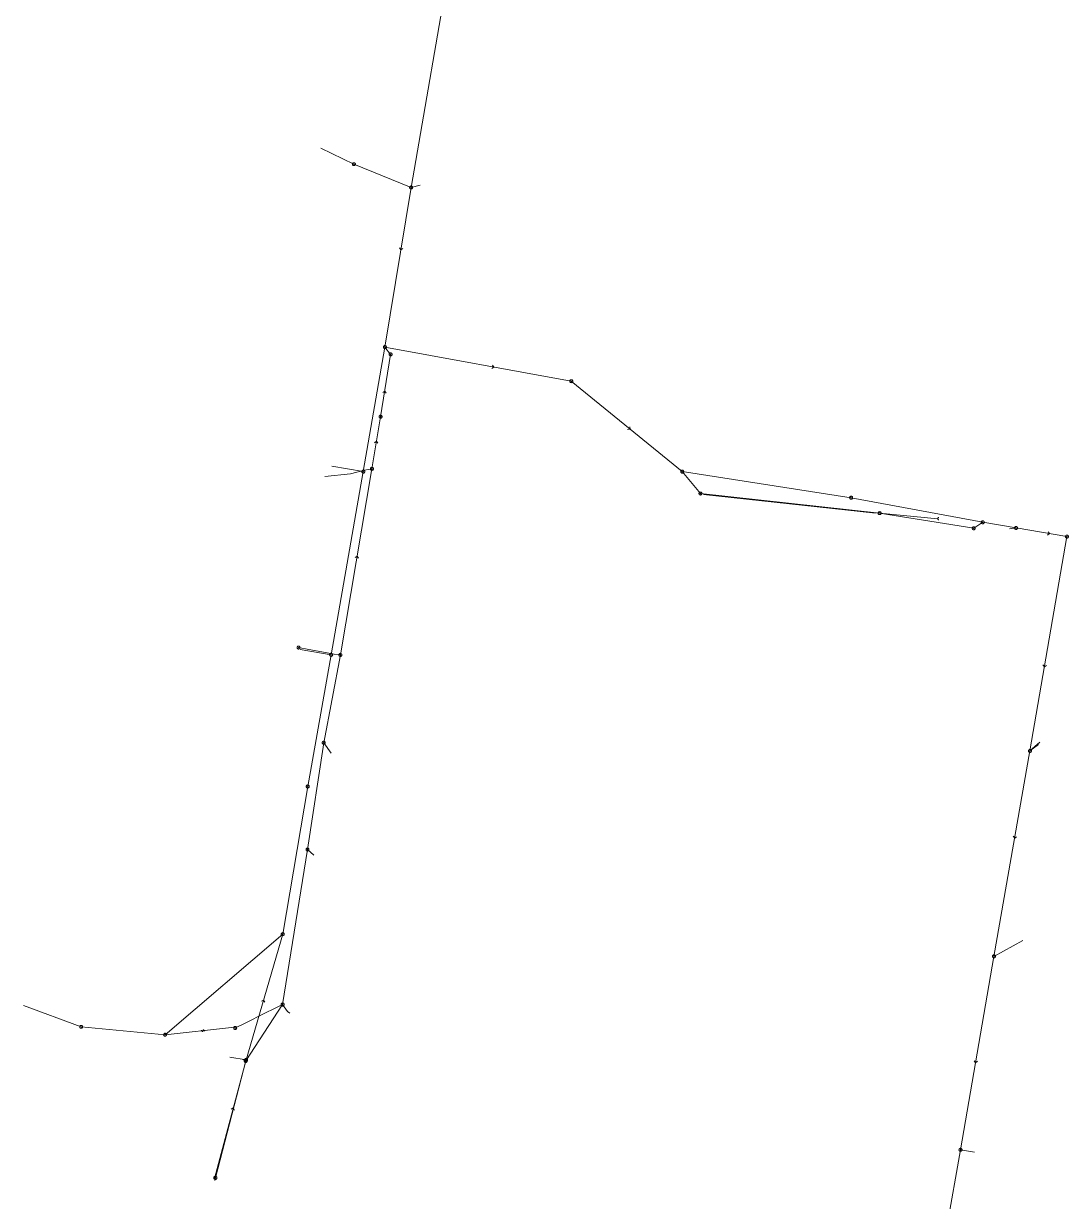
# Model space of a CAD drawing. Header units: metres. Extents: x 25504150 to 25508618, y 6694193 to 6702753.
# Drawn here: x 25505787.4 to 25506109.4, y 6699883 to 6700246 of the extents above; entities that cross this region are included whole.
import ezdxf

# ---------------------------------------------------------------- set-up
doc = ezdxf.new("R2010")
doc.units = ezdxf.units.M
for name, pattern in [('Sewer_node', [0]), ('Viemariputket', [0]), ('Viemarivarusteet', [0])]:
    doc.linetypes.add(name, pattern=pattern)
for name, color, linetype, lineweight in [('Sewer_node', 7, 'Sewer_node', 0), ('Viemariputket', 7, 'Viemariputket', 0), ('Viemarivarusteet', 7, 'Viemarivarusteet', 0)]:
    doc.layers.add(name, color=color, linetype=linetype, lineweight=lineweight)

msp = doc.modelspace()

# ---------------------------------------------------------------- linework, layer by layer
at = {"layer": 'Sewer_node', "color": 46, "linetype": 'Continuous', "true_color": 0x7f5f00, "flags": 128}
for points, elevation in [([(25505889.66, 6700202.65), (25505889.65, 6700202.72), (25505889.64, 6700202.79), (25505889.61, 6700202.86), (25505889.57, 6700202.92), (25505889.53, 6700202.98), (25505889.47, 6700203.02), (25505889.41, 6700203.06), (25505889.34, 6700203.09), (25505889.27, 6700203.1), (25505889.2, 6700203.11), (25505889.13, 6700203.1), (25505889.06, 6700203.09), (25505888.99, 6700203.06), (25505888.93, 6700203.02), (25505888.87, 6700202.98), (25505888.83, 6700202.92), (25505888.79, 6700202.86), (25505888.76, 6700202.79), (25505888.75, 6700202.72), (25505888.74, 6700202.65), (25505888.75, 6700202.58), (25505888.76, 6700202.51), (25505888.79, 6700202.44), (25505888.83, 6700202.38), (25505888.87, 6700202.32), (25505888.93, 6700202.28), (25505888.99, 6700202.24), (25505889.06, 6700202.21), (25505889.13, 6700202.2), (25505889.2, 6700202.19), (25505889.27, 6700202.2), (25505889.34, 6700202.21), (25505889.41, 6700202.24), (25505889.47, 6700202.28), (25505889.53, 6700202.32), (25505889.57, 6700202.38), (25505889.61, 6700202.44), (25505889.64, 6700202.51), (25505889.65, 6700202.58)], 42.75), ([(25505907.28, 6700195.47), (25505907.27, 6700195.54), (25505907.26, 6700195.61), (25505907.23, 6700195.68), (25505907.19, 6700195.74), (25505907.15, 6700195.8), (25505907.09, 6700195.84), (25505907.03, 6700195.88), (25505906.96, 6700195.91), (25505906.89, 6700195.92), (25505906.82, 6700195.93), (25505906.75, 6700195.92), (25505906.68, 6700195.91), (25505906.61, 6700195.88), (25505906.55, 6700195.84), (25505906.49, 6700195.8), (25505906.45, 6700195.74), (25505906.41, 6700195.68), (25505906.38, 6700195.61), (25505906.37, 6700195.54), (25505906.36, 6700195.47), (25505906.37, 6700195.4), (25505906.38, 6700195.33), (25505906.41, 6700195.26), (25505906.45, 6700195.2), (25505906.49, 6700195.14), (25505906.55, 6700195.1), (25505906.61, 6700195.06), (25505906.68, 6700195.03), (25505906.75, 6700195.02), (25505906.82, 6700195.01), (25505906.89, 6700195.02), (25505906.96, 6700195.03), (25505907.03, 6700195.06), (25505907.09, 6700195.1), (25505907.15, 6700195.14), (25505907.19, 6700195.2), (25505907.23, 6700195.26), (25505907.26, 6700195.33), (25505907.27, 6700195.4)], 42.12), ([(25505899.24, 6700146.28), (25505899.23, 6700146.35), (25505899.22, 6700146.43), (25505899.19, 6700146.49), (25505899.15, 6700146.56), (25505899.1, 6700146.61), (25505899.05, 6700146.66), (25505898.98, 6700146.7), (25505898.92, 6700146.73), (25505898.84, 6700146.74), (25505898.77, 6700146.75), (25505898.7, 6700146.74), (25505898.62, 6700146.73), (25505898.56, 6700146.7), (25505898.49, 6700146.66), (25505898.44, 6700146.61), (25505898.39, 6700146.56), (25505898.35, 6700146.49), (25505898.32, 6700146.43), (25505898.31, 6700146.35), (25505898.3, 6700146.28), (25505898.31, 6700146.21), (25505898.32, 6700146.13), (25505898.35, 6700146.07), (25505898.39, 6700146), (25505898.44, 6700145.95), (25505898.49, 6700145.9), (25505898.56, 6700145.86), (25505898.62, 6700145.83), (25505898.7, 6700145.82), (25505898.77, 6700145.81), (25505898.84, 6700145.82), (25505898.92, 6700145.83), (25505898.98, 6700145.86), (25505899.05, 6700145.9), (25505899.1, 6700145.95), (25505899.15, 6700146), (25505899.19, 6700146.07), (25505899.22, 6700146.13), (25505899.23, 6700146.21)], 43.08), ([(25505900.96, 6700144.03), (25505900.95, 6700144.1), (25505900.94, 6700144.17), (25505900.91, 6700144.24), (25505900.87, 6700144.3), (25505900.83, 6700144.36), (25505900.77, 6700144.4), (25505900.71, 6700144.44), (25505900.64, 6700144.47), (25505900.57, 6700144.48), (25505900.5, 6700144.49), (25505900.43, 6700144.48), (25505900.36, 6700144.47), (25505900.29, 6700144.44), (25505900.23, 6700144.4), (25505900.17, 6700144.36), (25505900.13, 6700144.3), (25505900.09, 6700144.24), (25505900.06, 6700144.17), (25505900.05, 6700144.1), (25505900.04, 6700144.03), (25505900.05, 6700143.96), (25505900.06, 6700143.89), (25505900.09, 6700143.82), (25505900.13, 6700143.76), (25505900.17, 6700143.7), (25505900.23, 6700143.66), (25505900.29, 6700143.62), (25505900.36, 6700143.59), (25505900.43, 6700143.58), (25505900.5, 6700143.57), (25505900.57, 6700143.58), (25505900.64, 6700143.59), (25505900.71, 6700143.62), (25505900.77, 6700143.66), (25505900.83, 6700143.7), (25505900.87, 6700143.76), (25505900.91, 6700143.82), (25505900.94, 6700143.89), (25505900.95, 6700143.96)], 100), ([(25505956.66, 6700135.77), (25505956.65, 6700135.84), (25505956.64, 6700135.91), (25505956.61, 6700135.98), (25505956.57, 6700136.04), (25505956.53, 6700136.1), (25505956.47, 6700136.14), (25505956.41, 6700136.18), (25505956.34, 6700136.21), (25505956.27, 6700136.22), (25505956.2, 6700136.23), (25505956.13, 6700136.22), (25505956.06, 6700136.21), (25505955.99, 6700136.18), (25505955.93, 6700136.14), (25505955.87, 6700136.1), (25505955.83, 6700136.04), (25505955.79, 6700135.98), (25505955.76, 6700135.91), (25505955.75, 6700135.84), (25505955.74, 6700135.77), (25505955.75, 6700135.7), (25505955.76, 6700135.63), (25505955.79, 6700135.56), (25505955.83, 6700135.5), (25505955.87, 6700135.44), (25505955.93, 6700135.4), (25505955.99, 6700135.36), (25505956.06, 6700135.33), (25505956.13, 6700135.32), (25505956.2, 6700135.31), (25505956.27, 6700135.32), (25505956.34, 6700135.33), (25505956.41, 6700135.36), (25505956.47, 6700135.4), (25505956.53, 6700135.44), (25505956.57, 6700135.5), (25505956.61, 6700135.56), (25505956.64, 6700135.63), (25505956.65, 6700135.7)], 42.37), ([(25505897.87, 6700124.82), (25505897.86, 6700124.89), (25505897.85, 6700124.96), (25505897.82, 6700125.03), (25505897.78, 6700125.09), (25505897.74, 6700125.15), (25505897.68, 6700125.19), (25505897.62, 6700125.23), (25505897.55, 6700125.26), (25505897.48, 6700125.27), (25505897.41, 6700125.28), (25505897.34, 6700125.27), (25505897.27, 6700125.26), (25505897.2, 6700125.23), (25505897.14, 6700125.19), (25505897.08, 6700125.15), (25505897.04, 6700125.09), (25505897, 6700125.03), (25505896.97, 6700124.96), (25505896.96, 6700124.89), (25505896.95, 6700124.82), (25505896.96, 6700124.75), (25505896.97, 6700124.68), (25505897, 6700124.61), (25505897.04, 6700124.55), (25505897.08, 6700124.49), (25505897.14, 6700124.45), (25505897.2, 6700124.41), (25505897.27, 6700124.38), (25505897.34, 6700124.37), (25505897.41, 6700124.36), (25505897.48, 6700124.37), (25505897.55, 6700124.38), (25505897.62, 6700124.41), (25505897.68, 6700124.45), (25505897.74, 6700124.49), (25505897.78, 6700124.55), (25505897.82, 6700124.61), (25505897.85, 6700124.68), (25505897.86, 6700124.75)], 100), ([(25505895.22, 6700108.76), (25505895.21, 6700108.83), (25505895.2, 6700108.9), (25505895.17, 6700108.97), (25505895.13, 6700109.03), (25505895.09, 6700109.09), (25505895.03, 6700109.13), (25505894.97, 6700109.17), (25505894.9, 6700109.2), (25505894.83, 6700109.21), (25505894.76, 6700109.22), (25505894.69, 6700109.21), (25505894.62, 6700109.2), (25505894.55, 6700109.17), (25505894.49, 6700109.13), (25505894.43, 6700109.09), (25505894.39, 6700109.03), (25505894.35, 6700108.97), (25505894.32, 6700108.9), (25505894.31, 6700108.83), (25505894.3, 6700108.76), (25505894.31, 6700108.69), (25505894.32, 6700108.62), (25505894.35, 6700108.55), (25505894.39, 6700108.49), (25505894.43, 6700108.43), (25505894.49, 6700108.39), (25505894.55, 6700108.35), (25505894.62, 6700108.32), (25505894.69, 6700108.31), (25505894.76, 6700108.3), (25505894.83, 6700108.31), (25505894.9, 6700108.32), (25505894.97, 6700108.35), (25505895.03, 6700108.39), (25505895.09, 6700108.43), (25505895.13, 6700108.49), (25505895.17, 6700108.55), (25505895.2, 6700108.62), (25505895.21, 6700108.69)], 100), ([(25505990.85, 6700107.9), (25505990.84, 6700107.97), (25505990.83, 6700108.04), (25505990.8, 6700108.11), (25505990.76, 6700108.17), (25505990.72, 6700108.23), (25505990.66, 6700108.27), (25505990.6, 6700108.31), (25505990.53, 6700108.34), (25505990.46, 6700108.35), (25505990.39, 6700108.36), (25505990.32, 6700108.35), (25505990.25, 6700108.34), (25505990.18, 6700108.31), (25505990.12, 6700108.27), (25505990.06, 6700108.23), (25505990.02, 6700108.17), (25505989.98, 6700108.11), (25505989.95, 6700108.04), (25505989.94, 6700107.97), (25505989.93, 6700107.9), (25505989.94, 6700107.83), (25505989.95, 6700107.76), (25505989.98, 6700107.69), (25505990.02, 6700107.63), (25505990.06, 6700107.57), (25505990.12, 6700107.53), (25505990.18, 6700107.49), (25505990.25, 6700107.46), (25505990.32, 6700107.45), (25505990.39, 6700107.44), (25505990.46, 6700107.45), (25505990.53, 6700107.46), (25505990.6, 6700107.49), (25505990.66, 6700107.53), (25505990.72, 6700107.57), (25505990.76, 6700107.63), (25505990.8, 6700107.69), (25505990.83, 6700107.76), (25505990.84, 6700107.83)], 42.58), ([(25505996.47, 6700101.16), (25505996.46, 6700101.23), (25505996.45, 6700101.3), (25505996.42, 6700101.37), (25505996.38, 6700101.43), (25505996.34, 6700101.49), (25505996.28, 6700101.53), (25505996.22, 6700101.57), (25505996.15, 6700101.6), (25505996.08, 6700101.61), (25505996.01, 6700101.62), (25505995.94, 6700101.61), (25505995.87, 6700101.6), (25505995.8, 6700101.57), (25505995.74, 6700101.53), (25505995.68, 6700101.49), (25505995.64, 6700101.43), (25505995.6, 6700101.37), (25505995.57, 6700101.3), (25505995.56, 6700101.23), (25505995.55, 6700101.16), (25505995.56, 6700101.09), (25505995.57, 6700101.02), (25505995.6, 6700100.95), (25505995.64, 6700100.89), (25505995.68, 6700100.83), (25505995.74, 6700100.79), (25505995.8, 6700100.75), (25505995.87, 6700100.72), (25505995.94, 6700100.71), (25505996.01, 6700100.7), (25505996.08, 6700100.71), (25505996.15, 6700100.72), (25505996.22, 6700100.75), (25505996.28, 6700100.79), (25505996.34, 6700100.83), (25505996.38, 6700100.89), (25505996.42, 6700100.95), (25505996.45, 6700101.02), (25505996.46, 6700101.09)], 42.4), ([(25506051.71, 6700095.11), (25506051.7, 6700095.18), (25506051.69, 6700095.25), (25506051.66, 6700095.32), (25506051.62, 6700095.38), (25506051.58, 6700095.44), (25506051.52, 6700095.48), (25506051.46, 6700095.52), (25506051.39, 6700095.55), (25506051.32, 6700095.56), (25506051.25, 6700095.57), (25506051.18, 6700095.56), (25506051.11, 6700095.55), (25506051.04, 6700095.52), (25506050.98, 6700095.48), (25506050.92, 6700095.44), (25506050.88, 6700095.38), (25506050.84, 6700095.32), (25506050.81, 6700095.25), (25506050.8, 6700095.18), (25506050.79, 6700095.11), (25506050.8, 6700095.04), (25506050.81, 6700094.97), (25506050.84, 6700094.9), (25506050.88, 6700094.84), (25506050.92, 6700094.78), (25506050.98, 6700094.74), (25506051.04, 6700094.7), (25506051.11, 6700094.67), (25506051.18, 6700094.66), (25506051.25, 6700094.65), (25506051.32, 6700094.66), (25506051.39, 6700094.67), (25506051.46, 6700094.7), (25506051.52, 6700094.74), (25506051.58, 6700094.78), (25506051.62, 6700094.84), (25506051.66, 6700094.9), (25506051.69, 6700094.97), (25506051.7, 6700095.04)], 41.8), ([(25506080.71, 6700090.45), (25506080.7, 6700090.52), (25506080.69, 6700090.59), (25506080.66, 6700090.66), (25506080.62, 6700090.72), (25506080.58, 6700090.78), (25506080.52, 6700090.82), (25506080.46, 6700090.86), (25506080.39, 6700090.89), (25506080.32, 6700090.9), (25506080.25, 6700090.91), (25506080.18, 6700090.9), (25506080.11, 6700090.89), (25506080.04, 6700090.86), (25506079.98, 6700090.82), (25506079.92, 6700090.78), (25506079.88, 6700090.72), (25506079.84, 6700090.66), (25506079.81, 6700090.59), (25506079.8, 6700090.52), (25506079.79, 6700090.45), (25506079.8, 6700090.38), (25506079.81, 6700090.31), (25506079.84, 6700090.24), (25506079.88, 6700090.18), (25506079.92, 6700090.12), (25506079.98, 6700090.08), (25506080.04, 6700090.04), (25506080.11, 6700090.01), (25506080.18, 6700090), (25506080.25, 6700089.99), (25506080.32, 6700090), (25506080.39, 6700090.01), (25506080.46, 6700090.04), (25506080.52, 6700090.08), (25506080.58, 6700090.12), (25506080.62, 6700090.18), (25506080.66, 6700090.24), (25506080.69, 6700090.31), (25506080.7, 6700090.38)], 40.8), ([(25506083.48, 6700092.28), (25506083.47, 6700092.35), (25506083.46, 6700092.42), (25506083.43, 6700092.49), (25506083.39, 6700092.55), (25506083.35, 6700092.61), (25506083.29, 6700092.65), (25506083.23, 6700092.69), (25506083.16, 6700092.72), (25506083.09, 6700092.73), (25506083.02, 6700092.74), (25506082.95, 6700092.73), (25506082.88, 6700092.72), (25506082.81, 6700092.69), (25506082.75, 6700092.65), (25506082.69, 6700092.61), (25506082.65, 6700092.55), (25506082.61, 6700092.49), (25506082.58, 6700092.42), (25506082.57, 6700092.35), (25506082.56, 6700092.28), (25506082.57, 6700092.21), (25506082.58, 6700092.14), (25506082.61, 6700092.07), (25506082.65, 6700092.01), (25506082.69, 6700091.95), (25506082.75, 6700091.91), (25506082.81, 6700091.87), (25506082.88, 6700091.84), (25506082.95, 6700091.83), (25506083.02, 6700091.82), (25506083.09, 6700091.83), (25506083.16, 6700091.84), (25506083.23, 6700091.87), (25506083.29, 6700091.91), (25506083.35, 6700091.95), (25506083.39, 6700092.01), (25506083.43, 6700092.07), (25506083.46, 6700092.14), (25506083.47, 6700092.21)], 40.8), ([(25506093.77, 6700090.54), (25506093.76, 6700090.61), (25506093.75, 6700090.68), (25506093.72, 6700090.75), (25506093.68, 6700090.81), (25506093.64, 6700090.87), (25506093.58, 6700090.91), (25506093.52, 6700090.95), (25506093.45, 6700090.98), (25506093.38, 6700090.99), (25506093.31, 6700091), (25506093.24, 6700090.99), (25506093.17, 6700090.98), (25506093.1, 6700090.95), (25506093.04, 6700090.91), (25506092.98, 6700090.87), (25506092.94, 6700090.81), (25506092.9, 6700090.75), (25506092.87, 6700090.68), (25506092.86, 6700090.61), (25506092.85, 6700090.54), (25506092.86, 6700090.47), (25506092.87, 6700090.4), (25506092.9, 6700090.33), (25506092.94, 6700090.27), (25506092.98, 6700090.21), (25506093.04, 6700090.17), (25506093.1, 6700090.13), (25506093.17, 6700090.1), (25506093.24, 6700090.09), (25506093.31, 6700090.08), (25506093.38, 6700090.09), (25506093.45, 6700090.1), (25506093.52, 6700090.13), (25506093.58, 6700090.17), (25506093.64, 6700090.21), (25506093.68, 6700090.27), (25506093.72, 6700090.33), (25506093.75, 6700090.4), (25506093.76, 6700090.47)], 40.83), ([(25506109.44, 6700087.89), (25506109.43, 6700087.96), (25506109.42, 6700088.03), (25506109.39, 6700088.1), (25506109.35, 6700088.16), (25506109.31, 6700088.22), (25506109.25, 6700088.26), (25506109.19, 6700088.3), (25506109.12, 6700088.33), (25506109.05, 6700088.34), (25506108.98, 6700088.35), (25506108.91, 6700088.34), (25506108.84, 6700088.33), (25506108.77, 6700088.3), (25506108.71, 6700088.26), (25506108.65, 6700088.22), (25506108.61, 6700088.16), (25506108.57, 6700088.1), (25506108.54, 6700088.03), (25506108.53, 6700087.96), (25506108.52, 6700087.89), (25506108.53, 6700087.82), (25506108.54, 6700087.75), (25506108.57, 6700087.68), (25506108.61, 6700087.62), (25506108.65, 6700087.56), (25506108.71, 6700087.52), (25506108.77, 6700087.48), (25506108.84, 6700087.45), (25506108.91, 6700087.44), (25506108.98, 6700087.43), (25506109.05, 6700087.44), (25506109.12, 6700087.45), (25506109.19, 6700087.48), (25506109.25, 6700087.52), (25506109.31, 6700087.56), (25506109.35, 6700087.62), (25506109.39, 6700087.68), (25506109.42, 6700087.75), (25506109.43, 6700087.82)], 41.08), ([(25505872.59, 6700053.69), (25505872.58, 6700053.76), (25505872.57, 6700053.83), (25505872.54, 6700053.9), (25505872.5, 6700053.96), (25505872.46, 6700054.02), (25505872.4, 6700054.06), (25505872.34, 6700054.1), (25505872.27, 6700054.13), (25505872.2, 6700054.14), (25505872.13, 6700054.15), (25505872.06, 6700054.14), (25505871.99, 6700054.13), (25505871.92, 6700054.1), (25505871.86, 6700054.06), (25505871.8, 6700054.02), (25505871.76, 6700053.96), (25505871.72, 6700053.9), (25505871.69, 6700053.83), (25505871.68, 6700053.76), (25505871.67, 6700053.69), (25505871.68, 6700053.62), (25505871.69, 6700053.55), (25505871.72, 6700053.48), (25505871.76, 6700053.42), (25505871.8, 6700053.36), (25505871.86, 6700053.32), (25505871.92, 6700053.28), (25505871.99, 6700053.25), (25505872.06, 6700053.24), (25505872.13, 6700053.23), (25505872.2, 6700053.24), (25505872.27, 6700053.25), (25505872.34, 6700053.28), (25505872.4, 6700053.32), (25505872.46, 6700053.36), (25505872.5, 6700053.42), (25505872.54, 6700053.48), (25505872.57, 6700053.55), (25505872.58, 6700053.62)], 47.17), ([(25505885.5, 6700051.41), (25505885.49, 6700051.48), (25505885.48, 6700051.55), (25505885.45, 6700051.62), (25505885.41, 6700051.68), (25505885.37, 6700051.74), (25505885.31, 6700051.78), (25505885.25, 6700051.82), (25505885.18, 6700051.85), (25505885.11, 6700051.86), (25505885.04, 6700051.87), (25505884.97, 6700051.86), (25505884.9, 6700051.85), (25505884.83, 6700051.82), (25505884.77, 6700051.78), (25505884.71, 6700051.74), (25505884.67, 6700051.68), (25505884.63, 6700051.62), (25505884.6, 6700051.55), (25505884.59, 6700051.48), (25505884.58, 6700051.41), (25505884.59, 6700051.34), (25505884.6, 6700051.27), (25505884.63, 6700051.2), (25505884.67, 6700051.14), (25505884.71, 6700051.08), (25505884.77, 6700051.04), (25505884.83, 6700051), (25505884.9, 6700050.97), (25505884.97, 6700050.96), (25505885.04, 6700050.95), (25505885.11, 6700050.96), (25505885.18, 6700050.97), (25505885.25, 6700051), (25505885.31, 6700051.04), (25505885.37, 6700051.08), (25505885.41, 6700051.14), (25505885.45, 6700051.2), (25505885.48, 6700051.27), (25505885.49, 6700051.34)], 100), ([(25505880.35, 6700024.36), (25505880.34, 6700024.43), (25505880.33, 6700024.5), (25505880.3, 6700024.57), (25505880.26, 6700024.63), (25505880.22, 6700024.69), (25505880.16, 6700024.73), (25505880.1, 6700024.77), (25505880.03, 6700024.8), (25505879.96, 6700024.81), (25505879.89, 6700024.82), (25505879.82, 6700024.81), (25505879.75, 6700024.8), (25505879.68, 6700024.77), (25505879.62, 6700024.73), (25505879.56, 6700024.69), (25505879.52, 6700024.63), (25505879.48, 6700024.57), (25505879.45, 6700024.5), (25505879.44, 6700024.43), (25505879.43, 6700024.36), (25505879.44, 6700024.29), (25505879.45, 6700024.22), (25505879.48, 6700024.15), (25505879.52, 6700024.09), (25505879.56, 6700024.03), (25505879.62, 6700023.99), (25505879.68, 6700023.95), (25505879.75, 6700023.92), (25505879.82, 6700023.91), (25505879.89, 6700023.9), (25505879.96, 6700023.91), (25505880.03, 6700023.92), (25505880.1, 6700023.95), (25505880.16, 6700023.99), (25505880.22, 6700024.03), (25505880.26, 6700024.09), (25505880.3, 6700024.15), (25505880.33, 6700024.22), (25505880.34, 6700024.29)], 100), ([(25506098.03, 6700021.82), (25506098.02, 6700021.89), (25506098.01, 6700021.96), (25506097.98, 6700022.03), (25506097.94, 6700022.09), (25506097.9, 6700022.15), (25506097.84, 6700022.19), (25506097.78, 6700022.23), (25506097.71, 6700022.26), (25506097.64, 6700022.27), (25506097.57, 6700022.28), (25506097.5, 6700022.27), (25506097.43, 6700022.26), (25506097.36, 6700022.23), (25506097.3, 6700022.19), (25506097.24, 6700022.15), (25506097.2, 6700022.09), (25506097.16, 6700022.03), (25506097.13, 6700021.96), (25506097.12, 6700021.89), (25506097.11, 6700021.82), (25506097.12, 6700021.75), (25506097.13, 6700021.68), (25506097.16, 6700021.61), (25506097.2, 6700021.55), (25506097.24, 6700021.49), (25506097.3, 6700021.45), (25506097.36, 6700021.41), (25506097.43, 6700021.38), (25506097.5, 6700021.37), (25506097.57, 6700021.36), (25506097.64, 6700021.37), (25506097.71, 6700021.38), (25506097.78, 6700021.41), (25506097.84, 6700021.45), (25506097.9, 6700021.49), (25506097.94, 6700021.55), (25506097.98, 6700021.61), (25506098.01, 6700021.68), (25506098.02, 6700021.75)], 40.21), ([(25505875.35, 6699991.44), (25505875.34, 6699991.51), (25505875.33, 6699991.58), (25505875.3, 6699991.65), (25505875.26, 6699991.71), (25505875.22, 6699991.77), (25505875.16, 6699991.81), (25505875.1, 6699991.85), (25505875.03, 6699991.88), (25505874.96, 6699991.89), (25505874.89, 6699991.9), (25505874.82, 6699991.89), (25505874.75, 6699991.88), (25505874.68, 6699991.85), (25505874.62, 6699991.81), (25505874.56, 6699991.77), (25505874.52, 6699991.71), (25505874.48, 6699991.65), (25505874.45, 6699991.58), (25505874.44, 6699991.51), (25505874.43, 6699991.44), (25505874.44, 6699991.37), (25505874.45, 6699991.3), (25505874.48, 6699991.23), (25505874.52, 6699991.17), (25505874.56, 6699991.11), (25505874.62, 6699991.07), (25505874.68, 6699991.03), (25505874.75, 6699991), (25505874.82, 6699990.99), (25505874.89, 6699990.98), (25505874.96, 6699990.99), (25505875.03, 6699991), (25505875.1, 6699991.03), (25505875.16, 6699991.07), (25505875.22, 6699991.11), (25505875.26, 6699991.17), (25505875.3, 6699991.23), (25505875.33, 6699991.3), (25505875.34, 6699991.37)], 100), ([(25506086.95, 6699958.51), (25506086.94, 6699958.58), (25506086.93, 6699958.65), (25506086.9, 6699958.72), (25506086.86, 6699958.78), (25506086.82, 6699958.84), (25506086.76, 6699958.88), (25506086.7, 6699958.92), (25506086.63, 6699958.95), (25506086.56, 6699958.96), (25506086.49, 6699958.97), (25506086.42, 6699958.96), (25506086.35, 6699958.95), (25506086.28, 6699958.92), (25506086.22, 6699958.88), (25506086.16, 6699958.84), (25506086.12, 6699958.78), (25506086.08, 6699958.72), (25506086.05, 6699958.65), (25506086.04, 6699958.58), (25506086.03, 6699958.51), (25506086.04, 6699958.44), (25506086.05, 6699958.37), (25506086.08, 6699958.3), (25506086.12, 6699958.24), (25506086.16, 6699958.18), (25506086.22, 6699958.14), (25506086.28, 6699958.1), (25506086.35, 6699958.07), (25506086.42, 6699958.06), (25506086.49, 6699958.05), (25506086.56, 6699958.06), (25506086.63, 6699958.07), (25506086.7, 6699958.1), (25506086.76, 6699958.14), (25506086.82, 6699958.18), (25506086.86, 6699958.24), (25506086.9, 6699958.3), (25506086.93, 6699958.37), (25506086.94, 6699958.44)], 39.51), ([(25505867.69, 6699943.69), (25505867.68, 6699943.76), (25505867.67, 6699943.84), (25505867.64, 6699943.9), (25505867.6, 6699943.97), (25505867.55, 6699944.02), (25505867.5, 6699944.07), (25505867.43, 6699944.11), (25505867.37, 6699944.14), (25505867.29, 6699944.15), (25505867.22, 6699944.16), (25505867.15, 6699944.15), (25505867.07, 6699944.14), (25505867.01, 6699944.11), (25505866.94, 6699944.07), (25505866.89, 6699944.02), (25505866.84, 6699943.97), (25505866.8, 6699943.9), (25505866.77, 6699943.84), (25505866.76, 6699943.76), (25505866.75, 6699943.69), (25505866.76, 6699943.62), (25505866.77, 6699943.54), (25505866.8, 6699943.48), (25505866.84, 6699943.41), (25505866.89, 6699943.36), (25505866.94, 6699943.31), (25505867.01, 6699943.27), (25505867.07, 6699943.24), (25505867.15, 6699943.23), (25505867.22, 6699943.22), (25505867.29, 6699943.23), (25505867.37, 6699943.24), (25505867.43, 6699943.27), (25505867.5, 6699943.31), (25505867.55, 6699943.36), (25505867.6, 6699943.41), (25505867.64, 6699943.48), (25505867.67, 6699943.54), (25505867.68, 6699943.62)], 100), ([(25505853.06, 6699936.47), (25505853.05, 6699936.54), (25505853.04, 6699936.61), (25505853.01, 6699936.68), (25505852.97, 6699936.74), (25505852.93, 6699936.8), (25505852.87, 6699936.84), (25505852.81, 6699936.88), (25505852.74, 6699936.91), (25505852.67, 6699936.92), (25505852.6, 6699936.93), (25505852.53, 6699936.92), (25505852.46, 6699936.91), (25505852.39, 6699936.88), (25505852.33, 6699936.84), (25505852.27, 6699936.8), (25505852.23, 6699936.74), (25505852.19, 6699936.68), (25505852.16, 6699936.61), (25505852.15, 6699936.54), (25505852.14, 6699936.47), (25505852.15, 6699936.4), (25505852.16, 6699936.33), (25505852.19, 6699936.26), (25505852.23, 6699936.2), (25505852.27, 6699936.14), (25505852.33, 6699936.1), (25505852.39, 6699936.06), (25505852.46, 6699936.03), (25505852.53, 6699936.02), (25505852.6, 6699936.01), (25505852.67, 6699936.02), (25505852.74, 6699936.03), (25505852.81, 6699936.06), (25505852.87, 6699936.1), (25505852.93, 6699936.14), (25505852.97, 6699936.2), (25505853.01, 6699936.26), (25505853.04, 6699936.33), (25505853.05, 6699936.4)], 100), ([(25505856.33, 6699926.29), (25505856.32, 6699926.36), (25505856.31, 6699926.43), (25505856.28, 6699926.5), (25505856.24, 6699926.56), (25505856.2, 6699926.62), (25505856.14, 6699926.66), (25505856.08, 6699926.7), (25505856.01, 6699926.73), (25505855.94, 6699926.74), (25505855.87, 6699926.75), (25505855.8, 6699926.74), (25505855.73, 6699926.73), (25505855.66, 6699926.7), (25505855.6, 6699926.66), (25505855.54, 6699926.62), (25505855.5, 6699926.56), (25505855.46, 6699926.5), (25505855.43, 6699926.43), (25505855.42, 6699926.36), (25505855.41, 6699926.29), (25505855.42, 6699926.22), (25505855.43, 6699926.15), (25505855.46, 6699926.08), (25505855.5, 6699926.02), (25505855.54, 6699925.96), (25505855.6, 6699925.92), (25505855.66, 6699925.88), (25505855.73, 6699925.85), (25505855.8, 6699925.84), (25505855.87, 6699925.83), (25505855.94, 6699925.84), (25505856.01, 6699925.85), (25505856.08, 6699925.88), (25505856.14, 6699925.92), (25505856.2, 6699925.96), (25505856.24, 6699926.02), (25505856.28, 6699926.08), (25505856.31, 6699926.15), (25505856.32, 6699926.22)], 100), ([(25506076.64, 6699898.92), (25506076.63, 6699898.99), (25506076.62, 6699899.07), (25506076.59, 6699899.13), (25506076.55, 6699899.2), (25506076.5, 6699899.25), (25506076.45, 6699899.3), (25506076.38, 6699899.34), (25506076.32, 6699899.37), (25506076.24, 6699899.38), (25506076.17, 6699899.39), (25506076.1, 6699899.38), (25506076.02, 6699899.37), (25506075.96, 6699899.34), (25506075.89, 6699899.3), (25506075.84, 6699899.25), (25506075.79, 6699899.2), (25506075.75, 6699899.13), (25506075.72, 6699899.07), (25506075.71, 6699898.99), (25506075.7, 6699898.92), (25506075.71, 6699898.85), (25506075.72, 6699898.77), (25506075.75, 6699898.71), (25506075.79, 6699898.64), (25506075.84, 6699898.59), (25506075.89, 6699898.54), (25506075.96, 6699898.5), (25506076.02, 6699898.47), (25506076.1, 6699898.46), (25506076.17, 6699898.45), (25506076.24, 6699898.46), (25506076.32, 6699898.47), (25506076.38, 6699898.5), (25506076.45, 6699898.54), (25506076.5, 6699898.59), (25506076.55, 6699898.64), (25506076.59, 6699898.71), (25506076.62, 6699898.77), (25506076.63, 6699898.85)], 39.6), ([(25505846.96, 6699890.26), (25505846.95, 6699890.33), (25505846.94, 6699890.41), (25505846.91, 6699890.47), (25505846.87, 6699890.54), (25505846.82, 6699890.59), (25505846.77, 6699890.64), (25505846.7, 6699890.68), (25505846.64, 6699890.71), (25505846.56, 6699890.72), (25505846.49, 6699890.73), (25505846.42, 6699890.72), (25505846.34, 6699890.71), (25505846.28, 6699890.68), (25505846.21, 6699890.64), (25505846.16, 6699890.59), (25505846.11, 6699890.54), (25505846.07, 6699890.47), (25505846.04, 6699890.41), (25505846.03, 6699890.33), (25505846.02, 6699890.26), (25505846.03, 6699890.19), (25505846.04, 6699890.11), (25505846.07, 6699890.05), (25505846.11, 6699889.98), (25505846.16, 6699889.93), (25505846.21, 6699889.88), (25505846.28, 6699889.84), (25505846.34, 6699889.81), (25505846.42, 6699889.8), (25505846.49, 6699889.79), (25505846.56, 6699889.8), (25505846.64, 6699889.81), (25505846.7, 6699889.84), (25505846.77, 6699889.88), (25505846.82, 6699889.93), (25505846.87, 6699889.98), (25505846.91, 6699890.05), (25505846.94, 6699890.11), (25505846.95, 6699890.19)], 49.25)]:
    msp.add_lwpolyline(points, close=True, dxfattribs=dict(at, elevation=elevation))
for points in [[(25505903.23, 6700176.86), (25505903.68, 6700176.26), (25505904.28, 6700176.69)], [(25505931.73, 6700139.7), (25505932.34, 6700140.13), (25505931.92, 6700140.74)], [(25505899.13, 6700132.13), (25505898.68, 6700132.73), (25505898.08, 6700132.3)], [(25505973.56, 6700120.92), (25505974.31, 6700121.01), (25505974.23, 6700121.74)], [(25505896.6, 6700116.64), (25505896.16, 6700117.24), (25505895.55, 6700116.81)], [(25506069.53, 6700093.77), (25506069.47, 6700093.77), (25506069.42, 6700093.75), (25506069.36, 6700093.73), (25506069.31, 6700093.7), (25506069.27, 6700093.66), (25506069.23, 6700093.62), (25506069.2, 6700093.57), (25506069.18, 6700093.51), (25506069.16, 6700093.46), (25506069.16, 6700093.4), (25506069.16, 6700093.34), (25506069.18, 6700093.29), (25506069.2, 6700093.23), (25506069.23, 6700093.18), (25506069.27, 6700093.14), (25506069.31, 6700093.1), (25506069.36, 6700093.07), (25506069.42, 6700093.05), (25506069.47, 6700093.03), (25506069.53, 6700093.03)], [(25506103, 6700088.35), (25506103.6, 6700088.8), (25506103.16, 6700089.4)], [(25505890.65, 6700081.27), (25505890.2, 6700081.88), (25505889.6, 6700081.45)], [(25506101.59, 6700048.32), (25506102.04, 6700047.71), (25506102.64, 6700048.15)], [(25506092.42, 6699995.58), (25506092.87, 6699994.97), (25506093.47, 6699995.41)], [(25505861.7, 6699944.42), (25505861.33, 6699945.07), (25505860.68, 6699944.71)], [(25505842.15, 6699935.6), (25505842.15, 6699935.62), (25505842.15, 6699935.63), (25505842.16, 6699935.64), (25505842.16, 6699935.65), (25505842.16, 6699935.66), (25505842.17, 6699935.67), (25505842.17, 6699935.68), (25505842.18, 6699935.69), (25505842.18, 6699935.7), (25505842.19, 6699935.71), (25505842.2, 6699935.71), (25505842.21, 6699935.72), (25505842.21, 6699935.72), (25505842.22, 6699935.73), (25505842.23, 6699935.73), (25505842.24, 6699935.73), (25505842.25, 6699935.73), (25505842.26, 6699935.74), (25505842.27, 6699935.73), (25505842.28, 6699935.73), (25505842.29, 6699935.73), (25505842.3, 6699935.73), (25505842.31, 6699935.72), (25505842.32, 6699935.72), (25505842.32, 6699935.71), (25505842.33, 6699935.7), (25505842.34, 6699935.7), (25505842.34, 6699935.69), (25505842.35, 6699935.68), (25505842.36, 6699935.67), (25505842.36, 6699935.66), (25505842.36, 6699935.65), (25505842.37, 6699935.64), (25505842.37, 6699935.62)], [(25505842.37, 6699935.61), (25505842.37, 6699935.59), (25505842.38, 6699935.58), (25505842.38, 6699935.56), (25505842.39, 6699935.54), (25505842.39, 6699935.52), (25505842.4, 6699935.51), (25505842.41, 6699935.49), (25505842.42, 6699935.48), (25505842.43, 6699935.46), (25505842.45, 6699935.45), (25505842.46, 6699935.44), (25505842.47, 6699935.43), (25505842.49, 6699935.42), (25505842.5, 6699935.42), (25505842.52, 6699935.41), (25505842.53, 6699935.41), (25505842.55, 6699935.41), (25505842.56, 6699935.41), (25505842.58, 6699935.41), (25505842.59, 6699935.42), (25505842.61, 6699935.42), (25505842.62, 6699935.43), (25505842.63, 6699935.44), (25505842.65, 6699935.45), (25505842.66, 6699935.46), (25505842.67, 6699935.47), (25505842.68, 6699935.48), (25505842.69, 6699935.5), (25505842.7, 6699935.51), (25505842.7, 6699935.53), (25505842.71, 6699935.55), (25505842.71, 6699935.57), (25505842.72, 6699935.58), (25505842.72, 6699935.6), (25505842.72, 6699935.62), (25505842.72, 6699935.64)], [(25505842.72, 6699935.65), (25505842.71, 6699935.68), (25505842.71, 6699935.7), (25505842.72, 6699935.72), (25505842.72, 6699935.74), (25505842.72, 6699935.75), (25505842.73, 6699935.77), (25505842.73, 6699935.79), (25505842.74, 6699935.8), (25505842.75, 6699935.82), (25505842.76, 6699935.83), (25505842.77, 6699935.84), (25505842.78, 6699935.86), (25505842.79, 6699935.87), (25505842.8, 6699935.87), (25505842.82, 6699935.88), (25505842.83, 6699935.88), (25505842.84, 6699935.89), (25505842.86, 6699935.89), (25505842.87, 6699935.89), (25505842.89, 6699935.89), (25505842.9, 6699935.88), (25505842.91, 6699935.88), (25505842.93, 6699935.87), (25505842.94, 6699935.86), (25505842.96, 6699935.85), (25505842.97, 6699935.84), (25505842.98, 6699935.83), (25505842.99, 6699935.82), (25505843, 6699935.8), (25505843.01, 6699935.79), (25505843.02, 6699935.77), (25505843.03, 6699935.75), (25505843.03, 6699935.73), (25505843.04, 6699935.71)], [(25505843.04, 6699935.7), (25505843.04, 6699935.68), (25505843.05, 6699935.67), (25505843.05, 6699935.66), (25505843.05, 6699935.65), (25505843.06, 6699935.64), (25505843.06, 6699935.63), (25505843.07, 6699935.62), (25505843.07, 6699935.61), (25505843.08, 6699935.6), (25505843.09, 6699935.6), (25505843.09, 6699935.59), (25505843.1, 6699935.58), (25505843.11, 6699935.58), (25505843.12, 6699935.57), (25505843.13, 6699935.57), (25505843.13, 6699935.57), (25505843.14, 6699935.57), (25505843.15, 6699935.57), (25505843.16, 6699935.57), (25505843.17, 6699935.57), (25505843.18, 6699935.58), (25505843.18, 6699935.58), (25505843.19, 6699935.59), (25505843.2, 6699935.59), (25505843.21, 6699935.6), (25505843.21, 6699935.61), (25505843.22, 6699935.61), (25505843.22, 6699935.62), (25505843.23, 6699935.63), (25505843.23, 6699935.64), (25505843.23, 6699935.65), (25505843.24, 6699935.68)], [(25506080.37, 6699926.36), (25506080.82, 6699925.75), (25506081.42, 6699926.19)], [(25505852.41, 6699911.17), (25505852.02, 6699911.81), (25505851.39, 6699911.42)]]:
    msp.add_lwpolyline(points, dxfattribs=at)
at = {"layer": 'Sewer_node', "color": 252, "linetype": 'Continuous', "lineweight": 9, "true_color": 0x848484, "flags": 128}
for points, elevation in [([(25505892.56, 6700107.9), (25505892.55, 6700107.97), (25505892.54, 6700108.04), (25505892.51, 6700108.11), (25505892.47, 6700108.17), (25505892.43, 6700108.23), (25505892.37, 6700108.27), (25505892.31, 6700108.31), (25505892.24, 6700108.34), (25505892.17, 6700108.35), (25505892.1, 6700108.36), (25505892.03, 6700108.35), (25505891.96, 6700108.34), (25505891.89, 6700108.31), (25505891.83, 6700108.27), (25505891.77, 6700108.23), (25505891.73, 6700108.17), (25505891.69, 6700108.11), (25505891.66, 6700108.04), (25505891.65, 6700107.97), (25505891.64, 6700107.9), (25505891.65, 6700107.83), (25505891.66, 6700107.76), (25505891.69, 6700107.69), (25505891.73, 6700107.63), (25505891.77, 6700107.57), (25505891.83, 6700107.53), (25505891.89, 6700107.49), (25505891.96, 6700107.46), (25505892.03, 6700107.45), (25505892.1, 6700107.44), (25505892.17, 6700107.45), (25505892.24, 6700107.46), (25505892.31, 6700107.49), (25505892.37, 6700107.53), (25505892.43, 6700107.57), (25505892.47, 6700107.63), (25505892.51, 6700107.69), (25505892.54, 6700107.76), (25505892.55, 6700107.83)], 43.77), ([(25506042.92, 6700099.87), (25506042.91, 6700099.94), (25506042.9, 6700100.01), (25506042.87, 6700100.08), (25506042.83, 6700100.14), (25506042.79, 6700100.2), (25506042.73, 6700100.24), (25506042.67, 6700100.28), (25506042.6, 6700100.31), (25506042.53, 6700100.32), (25506042.46, 6700100.33), (25506042.39, 6700100.32), (25506042.32, 6700100.31), (25506042.25, 6700100.28), (25506042.19, 6700100.24), (25506042.13, 6700100.2), (25506042.09, 6700100.14), (25506042.05, 6700100.08), (25506042.02, 6700100.01), (25506042.01, 6700099.94), (25506042, 6700099.87), (25506042.01, 6700099.8), (25506042.02, 6700099.73), (25506042.05, 6700099.66), (25506042.09, 6700099.6), (25506042.13, 6700099.54), (25506042.19, 6700099.5), (25506042.25, 6700099.46), (25506042.32, 6700099.43), (25506042.39, 6700099.42), (25506042.46, 6700099.41), (25506042.53, 6700099.42), (25506042.6, 6700099.43), (25506042.67, 6700099.46), (25506042.73, 6700099.5), (25506042.79, 6700099.54), (25506042.83, 6700099.6), (25506042.87, 6700099.66), (25506042.9, 6700099.73), (25506042.91, 6700099.8)], 43.05), ([(25505882.65, 6700051.45), (25505882.64, 6700051.52), (25505882.63, 6700051.6), (25505882.6, 6700051.66), (25505882.56, 6700051.73), (25505882.51, 6700051.78), (25505882.46, 6700051.83), (25505882.39, 6700051.87), (25505882.33, 6700051.9), (25505882.25, 6700051.91), (25505882.18, 6700051.92), (25505882.11, 6700051.91), (25505882.03, 6700051.9), (25505881.97, 6700051.87), (25505881.9, 6700051.83), (25505881.85, 6700051.78), (25505881.8, 6700051.73), (25505881.76, 6700051.66), (25505881.73, 6700051.6), (25505881.72, 6700051.52), (25505881.71, 6700051.45), (25505881.72, 6700051.38), (25505881.73, 6700051.3), (25505881.76, 6700051.24), (25505881.8, 6700051.17), (25505881.85, 6700051.12), (25505881.9, 6700051.07), (25505881.97, 6700051.03), (25505882.03, 6700051), (25505882.11, 6700050.99), (25505882.18, 6700050.98), (25505882.25, 6700050.99), (25505882.33, 6700051), (25505882.39, 6700051.03), (25505882.46, 6700051.07), (25505882.51, 6700051.12), (25505882.56, 6700051.17), (25505882.6, 6700051.24), (25505882.63, 6700051.3), (25505882.64, 6700051.38)], 46.99), ([(25505875.41, 6700010.88), (25505875.4, 6700010.95), (25505875.39, 6700011.02), (25505875.36, 6700011.09), (25505875.32, 6700011.15), (25505875.28, 6700011.21), (25505875.22, 6700011.25), (25505875.16, 6700011.29), (25505875.09, 6700011.32), (25505875.02, 6700011.33), (25505874.95, 6700011.34), (25505874.88, 6700011.33), (25505874.81, 6700011.32), (25505874.74, 6700011.29), (25505874.68, 6700011.25), (25505874.62, 6700011.21), (25505874.58, 6700011.15), (25505874.54, 6700011.09), (25505874.51, 6700011.02), (25505874.5, 6700010.95), (25505874.49, 6700010.88), (25505874.5, 6700010.81), (25505874.51, 6700010.74), (25505874.54, 6700010.67), (25505874.58, 6700010.61), (25505874.62, 6700010.55), (25505874.68, 6700010.51), (25505874.74, 6700010.47), (25505874.81, 6700010.44), (25505874.88, 6700010.43), (25505874.95, 6700010.42), (25505875.02, 6700010.43), (25505875.09, 6700010.44), (25505875.16, 6700010.47), (25505875.22, 6700010.51), (25505875.28, 6700010.55), (25505875.32, 6700010.61), (25505875.36, 6700010.67), (25505875.39, 6700010.74), (25505875.4, 6700010.81)], 47.1), ([(25505867.72, 6699965.38), (25505867.71, 6699965.45), (25505867.7, 6699965.52), (25505867.67, 6699965.59), (25505867.63, 6699965.65), (25505867.59, 6699965.71), (25505867.53, 6699965.75), (25505867.47, 6699965.79), (25505867.4, 6699965.82), (25505867.33, 6699965.83), (25505867.26, 6699965.84), (25505867.19, 6699965.83), (25505867.12, 6699965.82), (25505867.05, 6699965.79), (25505866.99, 6699965.75), (25505866.93, 6699965.71), (25505866.89, 6699965.65), (25505866.85, 6699965.59), (25505866.82, 6699965.52), (25505866.81, 6699965.45), (25505866.8, 6699965.38), (25505866.81, 6699965.31), (25505866.82, 6699965.24), (25505866.85, 6699965.17), (25505866.89, 6699965.11), (25505866.93, 6699965.05), (25505866.99, 6699965.01), (25505867.05, 6699964.97), (25505867.12, 6699964.94), (25505867.19, 6699964.93), (25505867.26, 6699964.92), (25505867.33, 6699964.93), (25505867.4, 6699964.94), (25505867.47, 6699964.97), (25505867.53, 6699965.01), (25505867.59, 6699965.05), (25505867.63, 6699965.11), (25505867.67, 6699965.17), (25505867.7, 6699965.24), (25505867.71, 6699965.31)], 46.89), ([(25505856.4, 6699926.63), (25505856.39, 6699926.7), (25505856.38, 6699926.77), (25505856.35, 6699926.84), (25505856.31, 6699926.9), (25505856.27, 6699926.96), (25505856.21, 6699927), (25505856.15, 6699927.04), (25505856.08, 6699927.07), (25505856.01, 6699927.08), (25505855.94, 6699927.09), (25505855.87, 6699927.08), (25505855.8, 6699927.07), (25505855.73, 6699927.04), (25505855.67, 6699927), (25505855.61, 6699926.96), (25505855.57, 6699926.9), (25505855.53, 6699926.84), (25505855.5, 6699926.77), (25505855.49, 6699926.7), (25505855.48, 6699926.63), (25505855.49, 6699926.56), (25505855.5, 6699926.49), (25505855.53, 6699926.42), (25505855.57, 6699926.36), (25505855.61, 6699926.3), (25505855.67, 6699926.26), (25505855.73, 6699926.22), (25505855.8, 6699926.19), (25505855.87, 6699926.18), (25505855.94, 6699926.17), (25505856.01, 6699926.18), (25505856.08, 6699926.19), (25505856.15, 6699926.22), (25505856.21, 6699926.26), (25505856.27, 6699926.3), (25505856.31, 6699926.36), (25505856.35, 6699926.42), (25505856.38, 6699926.49), (25505856.39, 6699926.56)], 47.21)]:
    msp.add_lwpolyline(points, close=True, dxfattribs=dict(at, elevation=elevation))
at = {"layer": 'Sewer_node', "color": 46, "linetype": 'Continuous', "true_color": 0x7f5f00, "flags": 128}
for points in [[(25505805.59, 6699936.81), (25505805.58, 6699936.88), (25505805.57, 6699936.95), (25505805.54, 6699937.02), (25505805.5, 6699937.08), (25505805.46, 6699937.14), (25505805.4, 6699937.18), (25505805.34, 6699937.22), (25505805.27, 6699937.25), (25505805.2, 6699937.26), (25505805.13, 6699937.27), (25505805.06, 6699937.26), (25505804.99, 6699937.25), (25505804.92, 6699937.22), (25505804.86, 6699937.18), (25505804.8, 6699937.14), (25505804.76, 6699937.08), (25505804.72, 6699937.02), (25505804.69, 6699936.95), (25505804.68, 6699936.88), (25505804.67, 6699936.81), (25505804.68, 6699936.74), (25505804.69, 6699936.67), (25505804.72, 6699936.6), (25505804.76, 6699936.54), (25505804.8, 6699936.48), (25505804.86, 6699936.44), (25505804.92, 6699936.4), (25505804.99, 6699936.37), (25505805.06, 6699936.36), (25505805.13, 6699936.35), (25505805.2, 6699936.36), (25505805.27, 6699936.37), (25505805.34, 6699936.4), (25505805.4, 6699936.44), (25505805.46, 6699936.48), (25505805.5, 6699936.54), (25505805.54, 6699936.6), (25505805.57, 6699936.67), (25505805.58, 6699936.74)], [(25505831.46, 6699934.36), (25505831.45, 6699934.43), (25505831.44, 6699934.5), (25505831.41, 6699934.57), (25505831.37, 6699934.63), (25505831.33, 6699934.69), (25505831.27, 6699934.73), (25505831.21, 6699934.77), (25505831.14, 6699934.8), (25505831.07, 6699934.81), (25505831, 6699934.82), (25505830.93, 6699934.81), (25505830.86, 6699934.8), (25505830.79, 6699934.77), (25505830.73, 6699934.73), (25505830.67, 6699934.69), (25505830.63, 6699934.63), (25505830.59, 6699934.57), (25505830.56, 6699934.5), (25505830.55, 6699934.43), (25505830.54, 6699934.36), (25505830.55, 6699934.29), (25505830.56, 6699934.22), (25505830.59, 6699934.15), (25505830.63, 6699934.09), (25505830.67, 6699934.03), (25505830.73, 6699933.99), (25505830.79, 6699933.95), (25505830.86, 6699933.92), (25505830.93, 6699933.91), (25505831, 6699933.9), (25505831.07, 6699933.91), (25505831.14, 6699933.92), (25505831.21, 6699933.95), (25505831.27, 6699933.99), (25505831.33, 6699934.03), (25505831.37, 6699934.09), (25505831.41, 6699934.15), (25505831.44, 6699934.22), (25505831.45, 6699934.29)]]:
    msp.add_lwpolyline(points, close=True, dxfattribs=at)
at = {"layer": 'Viemariputket', "color": 1, "linetype": 'Continuous', "lineweight": 15}
for p, q in [((25505889.2, 6700202.65), (25505879.04, 6700207.58)), ((25505906.82, 6700195.47, 40.69), (25505889.2, 6700202.65, 41.05)), ((25505906.82, 6700195.47, 40.76), (25505909.67, 6700196.15)), ((25505898.77, 6700146.28, 39.46), (25505906.82, 6700195.47, 39.59)), ((25505956.2, 6700135.77), (25505898.77, 6700146.28, 39.38)), ((25505900.5, 6700144.03, 40.79), (25505898.77, 6700146.28, 40.75)), ((25505897.41, 6700124.82, 41.05), (25505900.5, 6700144.03, 40.79)), ((25505990.39, 6700107.9, 39.11), (25505956.2, 6700135.77)), ((25505894.76, 6700108.76, 41.46), (25505897.41, 6700124.82, 41.05)), ((25505885.04, 6700051.41, 43.86), (25505894.76, 6700108.76, 41.46)), ((25505990.39, 6700107.9, 39.08), (25505996.01, 6700101.16, 39.04)), ((25505996.01, 6700101.16, 39.04), (25506051.25, 6700095.11, 38.43)), ((25506051.25, 6700095.11), (25506069.16, 6700093.4)), ((25506051.25, 6700095.11, 38.43), (25506080.25, 6700090.45, 38.38)), ((25506080.25, 6700090.45, 38.38), (25506083.02, 6700092.28, 38.38)), ((25506083.02, 6700092.28, 38.38), (25506093.31, 6700090.54, 38.33)), ((25506093.31, 6700090.54), (25506091.27, 6700090.23)), ((25506108.98, 6700087.89), (25506093.31, 6700090.54)), ((25506097.57, 6700021.82), (25506108.98, 6700087.89)), ((25505879.89, 6700024.36, 44.12), (25505885.04, 6700051.41, 43.86)), ((25505874.89, 6699991.44, 44.3), (25505879.89, 6700024.36, 44.12)), ((25505879.89, 6700024.36, 44.27), (25505882.21, 6700021.19, 44.31)), ((25506086.49, 6699958.51), (25506097.57, 6700021.82)), ((25506097.57, 6700021.82, 38.24), (25506100.61, 6700024.53, 38.27)), ((25506097.57, 6700021.82, 38.44), (25506100.24, 6700023.83, 38.57)), ((25505867.22, 6699943.69, 44.55), (25505874.89, 6699991.44, 44.3)), ((25505874.89, 6699991.44, 44.45), (25505876.86, 6699989.76, 44.47)), ((25506086.49, 6699958.51, 38.16), (25506095.4, 6699963.4, 37.97)), ((25506086.49, 6699958.51), (25506076.17, 6699898.92)), ((25505805.13, 6699936.81), (25505787.37, 6699943.34)), ((25505855.87, 6699926.29, 45.09), (25505867.22, 6699943.69, 44.56)), ((25505831, 6699934.36), (25505805.13, 6699936.81)), ((25505846.49, 6699890.26, 46.11), (25505855.87, 6699926.29, 45.1)), ((25505855.87, 6699926.29, 45.25), (25505854.79, 6699926.88, 100)), ((25506065.96, 6699841.37), (25506076.17, 6699898.92)), ((25506076.17, 6699898.92, 37.93), (25506080.52, 6699898.15, 37.97)), ((25505846.49, 6699890.26, 46.23), (25505846.28, 6699889.44, 100))]:
    msp.add_line(p, q, dxfattribs=at)
at = {"layer": 'Viemariputket', "color": 251, "linetype": 'Continuous', "lineweight": 15, "true_color": 0x595959}
for p, q in [((25505898.77, 6700146.28, 41.05), (25505892.1, 6700107.9, 41.77)), ((25505892.1, 6700107.9, 41.9), (25505882.42, 6700109.57, 42)), ((25505892.1, 6700107.9, 41.79), (25505882.18, 6700051.45, 44.49)), ((25505882.18, 6700051.45, 44.52), (25505872.66, 6700053.1)), ((25505882.18, 6700051.45, 44.51), (25505874.95, 6700010.88, 44.7)), ((25505874.95, 6700010.88, 44.71), (25505867.26, 6699965.38, 45.02)), ((25505867.26, 6699965.38, 46.89), (25505831, 6699934.36)), ((25505867.26, 6699965.38, 44.99), (25505855.94, 6699926.63, 45.22)), ((25505855.94, 6699926.63, 45.45), (25505850.93, 6699927.42, 45.5)), ((25505855.94, 6699926.63, 45.26), (25505846.27, 6699890.08, 46.16))]:
    msp.add_line(p, q, dxfattribs=at)
at = {"layer": 'Viemariputket', "color": 251, "linetype": 'Continuous', "lineweight": 5, "true_color": 0x595959}
for p, q in [((25506042.46, 6700099.87, 38.71), (25505990.39, 6700107.9, 39.07)), ((25506042.46, 6700099.87, 38.58), (25506083.02, 6700092.28))]:
    msp.add_line(p, q, dxfattribs=at)
at = {"layer": 'Viemariputket', "color": 1, "linetype": 'Continuous', "lineweight": 5}
msp.add_line((25505996.98, 6700100.88), (25506049.99, 6700095.08), dxfattribs=at)
at = {"layer": 'Viemariputket', "color": 1, "linetype": 'Continuous', "lineweight": 15}
for points in [[(25505925.32, 6700303.17, 40.05), (25505919.51, 6700268.58, 0), (25505919.31, 6700267.47, 0), (25505906.82, 6700195.47, 39.6)], [(25505894.76, 6700108.76, 41.61), (25505892.48, 6700108.4, 41.93), (25505888.1, 6700107.18, 42.19), (25505880.19, 6700106.41, 42.28)], [(25505885.04, 6700051.41, 43.93), (25505883.13, 6700051.64, 44.33), (25505878.21, 6700052.58, 44.8), (25505875.34, 6700053.13, 44.86), (25505872.13, 6700053.69, 44.92)], [(25505867.22, 6699943.69, 44.61), (25505864.96, 6699942.6, 44.77), (25505861.51, 6699940.87, 45.04), (25505855.92, 6699938.09, 45.6), (25505854.81, 6699937.54, 45.69), (25505852.6, 6699936.47, 45.87)], [(25505867.22, 6699943.69, 44.73), (25505868.76, 6699941.56, 45.75), (25505869.45, 6699941.02, 100)], [(25505852.6, 6699936.47, 45.91), (25505851.42, 6699936.61, 45.95), (25505831, 6699934.36, 45.95)]]:
    msp.add_polyline3d(points, dxfattribs=at)
at = {"layer": 'Viemarivarusteet', "color": 1}
for p in [(25505889.2, 6700202.65, 42.75), (25505906.82, 6700195.47, 42.12), (25505898.77, 6700146.28, 43.08), (25505900.5, 6700144.03, 100), (25505956.2, 6700135.77, 42.37), (25505897.41, 6700124.82, 100), (25505894.76, 6700108.76, 100), (25505990.39, 6700107.9, 42.58), (25505996.01, 6700101.16, 42.4), (25506051.25, 6700095.11, 41.8), (25506069.16, 6700093.4), (25506080.25, 6700090.45, 40.8), (25506083.02, 6700092.28, 40.8), (25506093.31, 6700090.54, 40.83), (25506108.98, 6700087.89, 41.08), (25505872.13, 6700053.69, 47.17), (25505885.04, 6700051.41, 100), (25505879.89, 6700024.36, 100), (25506097.57, 6700021.82, 40.21), (25505874.89, 6699991.44, 100), (25506086.49, 6699958.51, 39.51), (25505867.22, 6699943.69, 100), (25505805.13, 6699936.81), (25505831, 6699934.36), (25505852.6, 6699936.47, 100), (25505855.87, 6699926.29, 100), (25506076.17, 6699898.92, 39.6), (25505846.49, 6699890.26, 49.25)]:
    msp.add_point(p, dxfattribs=at)
at = {"layer": 'Viemarivarusteet', "color": 30, "true_color": 0xff7f00}
for p in [(25505892.1, 6700107.9, 43.77), (25505882.18, 6700051.45, 46.99), (25505874.95, 6700010.88, 47.1), (25505867.26, 6699965.38, 46.89), (25505855.94, 6699926.63, 47.21)]:
    msp.add_point(p, dxfattribs=at)
at = {"layer": 'Viemarivarusteet', "color": 33, "true_color": 0xd59461}
msp.add_point((25506042.46, 6700099.87, 43.05), dxfattribs=at)

doc.saveas('drawing.dxf')
